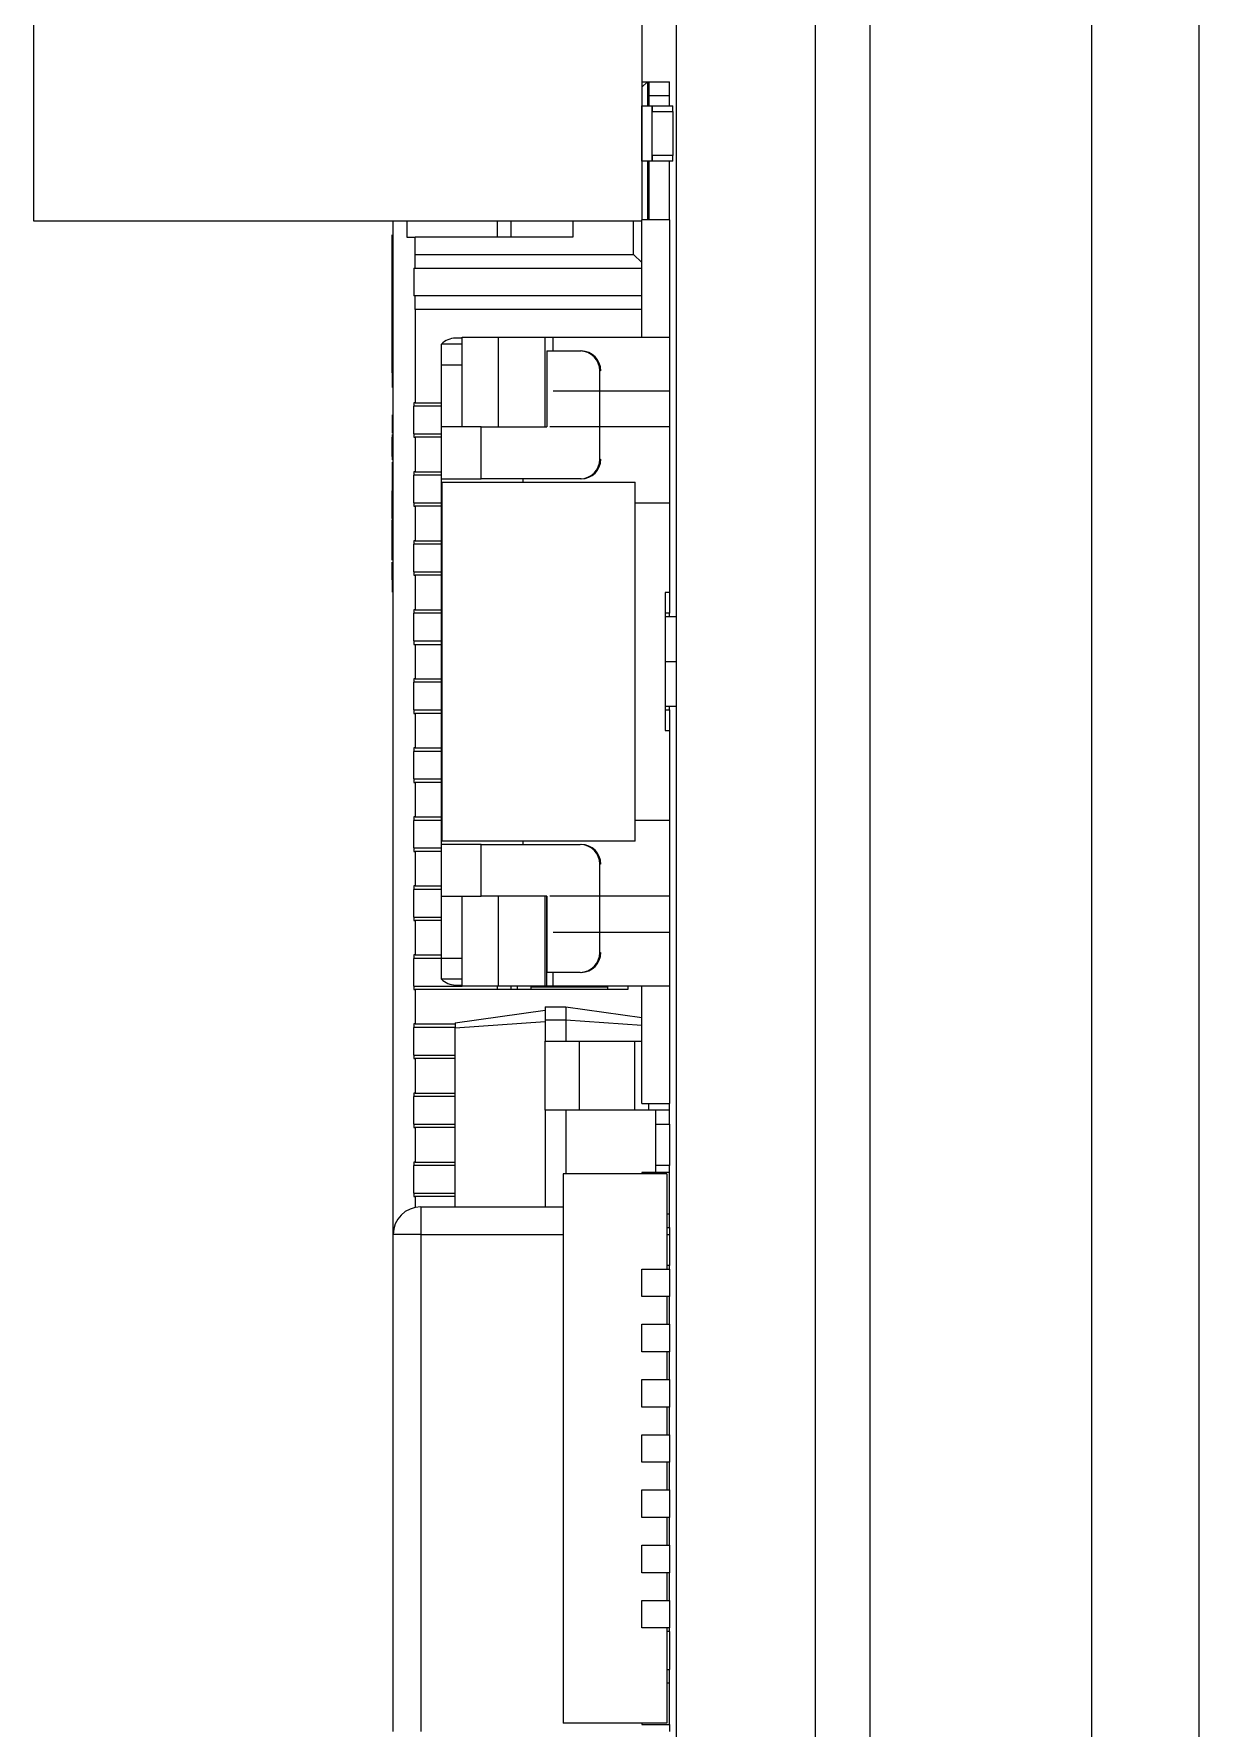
# Model space of a CAD drawing. Header units: millimetres. Extents: x -265 to 612, y -305 to 248.
# Drawn here: x 143.85 to 152.28, y -170.83 to -158.55 of the extents above; entities that cross this region are included whole.
import ezdxf

# ---------------------------------------------------------------- set-up
doc = ezdxf.new("R2010")
doc.units = ezdxf.units.MM
doc.header["$MEASUREMENT"] = 0
doc.layers.add('图层0000', color=7, linetype='Continuous', lineweight=25)

msp = doc.modelspace()

# ---------------------------------------------------------------- linework, layer by layer
at = {"layer": '图层0000', "color": 7, "linetype": 'Continuous', "lineweight": 25}
for p, q in [((151.5, -87.6), (151.5, -301.25)), ((152.28, -301.25), (152.28, -87.6)), ((151.5, -97.6), (151.5, -211.25)), ((149.9, -210.4), (149.9, -129.803)), ((149.5, -133.803), (149.5, -206.4)), ((148.496, -178.1), (148.496, -148.1)), ((149.5, -148.1), (149.5, -178.1)), ((143.846, -159.91), (143.846, -152.29)), ((148.246, -155.3), (148.246, -159.9)), ((148.246, -158.9), (148.286, -158.9)), ((148.286, -158.9), (148.246, -158.94)), ((148.286, -158.9), (148.296, -158.9)), ((148.286, -158.9), (148.286, -159.075)), ((148.296, -159), (148.296, -158.9)), ((148.296, -158.9), (148.446, -158.9)), ((148.296, -158.9), (148.296, -159.075)), ((148.446, -159), (148.446, -158.9)), ((148.296, -159.075), (148.296, -159)), ((148.296, -159), (148.446, -159)), ((148.446, -159.075), (148.446, -159)), ((148.246, -159.075), (148.321, -159.075)), ((148.246, -159.475), (148.246, -159.075)), ((148.321, -159.075), (148.471, -159.075)), ((148.321, -159.475), (148.321, -159.075)), ((148.321, -159.075), (148.321, -159.115)), ((148.321, -159.115), (148.471, -159.115)), ((148.321, -159.435), (148.321, -159.115)), ((148.471, -159.115), (148.471, -159.075)), ((148.471, -159.115), (148.471, -159.435)), ((148.321, -159.475), (148.246, -159.475)), ((148.286, -159.475), (148.286, -159.9)), ((148.296, -159.9), (148.296, -159.475)), ((148.296, -159.475), (148.296, -159.9)), ((148.471, -159.435), (148.321, -159.435)), ((148.321, -159.435), (148.321, -159.475)), ((148.471, -159.475), (148.321, -159.475)), ((148.446, -159.9), (148.446, -159.475)), ((148.471, -159.475), (148.471, -159.435)), ((148.246, -159.91), (143.846, -159.91)), ((146.446, -167.25), (146.446, -159.91)), ((146.546, -159.91), (146.546, -160.025)), ((147.2, -159.91), (147.2, -160.025)), ((147.3, -160.025), (147.3, -159.91)), ((147.746, -159.91), (147.746, -160.025)), ((148.186, -160.15), (148.186, -159.91)), ((148.246, -160.75), (148.246, -159.9)), ((148.446, -159.9), (148.246, -159.9)), ((148.446, -159.9), (148.446, -160.75)), ((146.44, -160.091), (146.44, -160.008)), ((146.546, -160.025), (146.606, -160.025)), ((146.606, -160.15), (146.606, -160.025)), ((147.746, -160.025), (146.606, -160.025)), ((146.44, -160.291), (146.44, -160.091)), ((146.44, -160.221), (146.44, -160.118)), ((146.606, -160.25), (146.606, -160.15)), ((146.606, -160.15), (148.186, -160.15)), ((148.246, -160.21), (148.186, -160.15)), ((146.44, -160.384), (146.44, -160.221)), ((146.596, -160.25), (148.246, -160.25)), ((146.596, -160.25), (146.596, -160.45)), ((146.44, -160.331), (146.44, -160.291)), ((146.44, -160.408), (146.44, -160.331)), ((146.44, -160.514), (146.44, -160.384)), ((146.44, -160.617), (146.44, -160.408)), ((146.44, -160.748), (146.44, -160.514)), ((148.246, -160.45), (146.596, -160.45)), ((146.606, -160.55), (146.606, -160.45)), ((146.44, -160.852), (146.44, -160.617)), ((148.246, -160.55), (146.606, -160.55)), ((146.606, -160.55), (146.606, -161.225)), ((146.44, -160.793), (146.44, -160.739)), ((146.44, -160.801), (146.44, -160.748)), ((146.946, -160.758), (146.898, -160.758)), ((146.946, -160.75), (147.206, -160.75)), ((146.946, -161.4), (146.946, -160.75)), ((147.206, -160.75), (147.546, -160.75)), ((147.206, -160.75), (147.206, -161.4)), ((147.546, -160.75), (147.555, -160.75)), ((147.546, -161.4), (147.546, -160.75)), ((147.555, -160.75), (147.605, -160.75)), ((147.605, -160.75), (148.446, -160.75)), ((147.605, -160.85), (147.605, -160.75)), ((148.446, -160.75), (148.446, -161.141)), ((146.44, -160.803), (146.44, -160.793)), ((146.44, -160.882), (146.44, -160.803)), ((146.44, -160.945), (146.44, -160.852)), ((146.44, -161.007), (146.44, -160.882)), ((146.796, -160.95), (146.796, -160.8)), ((146.946, -160.8), (146.796, -160.8)), ((147.559, -160.85), (147.569, -160.85)), ((147.559, -160.85), (147.559, -161.4)), ((147.569, -160.85), (147.799, -160.85)), ((147.799, -160.85), (147.806, -160.85)), ((146.44, -160.945), (146.44, -161.115)), ((146.796, -161.4), (146.796, -160.95)), ((146.796, -160.95), (146.946, -160.95)), ((147.942, -161.633), (147.942, -160.993)), ((147.948, -160.993), (147.942, -160.993)), ((146.596, -161.225), (146.596, -161.25)), ((146.606, -161.225), (146.596, -161.225)), ((146.596, -161.45), (146.596, -161.25)), ((146.796, -161.25), (146.596, -161.25)), ((146.606, -161.225), (146.796, -161.225)), ((148.446, -161.141), (147.605, -161.141)), ((148.446, -161.141), (148.446, -161.4)), ((146.44, -161.313), (146.44, -161.315)), ((146.44, -161.315), (146.44, -161.441)), ((146.44, -161.316), (146.44, -161.318)), ((146.44, -161.318), (146.44, -161.349)), ((146.44, -161.345), (146.44, -161.445)), ((146.44, -161.346), (146.44, -161.433)), ((146.44, -161.348), (146.44, -161.445)), ((146.44, -161.455), (146.44, -161.491)), ((146.44, -161.532), (146.44, -161.474)), ((146.44, -161.488), (146.44, -161.512)), ((146.44, -161.491), (146.44, -161.581)), ((146.44, -161.492), (146.44, -161.552)), ((146.44, -161.492), (146.44, -161.492)), ((146.596, -161.45), (146.796, -161.45)), ((146.596, -161.45), (146.596, -161.475)), ((146.596, -161.475), (146.606, -161.475)), ((146.796, -161.475), (146.606, -161.475)), ((146.606, -161.475), (146.606, -161.725)), ((146.796, -161.775), (146.796, -161.4)), ((146.946, -161.4), (146.796, -161.4)), ((147.067, -161.4), (146.946, -161.4)), ((147.082, -161.4), (147.067, -161.4)), ((147.082, -161.4), (147.559, -161.4)), ((147.083, -161.775), (147.082, -161.4)), ((148.446, -161.4), (147.581, -161.4)), ((148.446, -161.4), (148.446, -161.95)), ((146.44, -161.512), (146.44, -161.574)), ((146.44, -161.584), (146.44, -161.532)), ((146.44, -161.614), (146.44, -161.552)), ((146.44, -161.574), (146.44, -161.638)), ((146.44, -161.581), (146.44, -161.639)), ((146.44, -161.583), (146.44, -161.583)), ((146.44, -161.655), (146.44, -161.706)), ((146.44, -161.655), (146.44, -161.655)), ((146.44, -161.656), (146.44, -161.676)), ((146.44, -161.676), (146.44, -161.724)), ((146.44, -161.686), (146.44, -161.688)), ((146.44, -161.688), (146.44, -161.814)), ((146.44, -161.688), (146.44, -161.694)), ((146.44, -161.694), (146.44, -161.724)), ((146.44, -161.706), (146.44, -161.742)), ((146.44, -161.718), (146.44, -161.818)), ((146.44, -161.719), (146.44, -161.806)), ((146.44, -161.724), (146.44, -161.763)), ((146.44, -161.724), (146.44, -161.766)), ((146.596, -161.725), (146.596, -161.75)), ((146.606, -161.725), (146.596, -161.725)), ((146.596, -161.95), (146.596, -161.75)), ((146.796, -161.75), (146.596, -161.75)), ((146.606, -161.725), (146.796, -161.725)), ((147.942, -161.633), (147.948, -161.633)), ((146.44, -161.763), (146.44, -161.773)), ((146.44, -161.79), (146.44, -161.824)), ((146.44, -161.794), (146.44, -161.795)), ((146.44, -161.795), (146.44, -161.812)), ((146.44, -161.812), (146.44, -161.843)), ((146.44, -161.824), (146.44, -161.869)), ((146.44, -161.843), (146.44, -161.857)), ((146.44, -161.865), (146.44, -161.863)), ((146.44, -161.935), (146.44, -161.865)), ((146.44, -161.869), (146.44, -161.872)), ((146.44, -161.873), (146.44, -161.877)), ((146.796, -161.825), (146.796, -161.775)), ((146.796, -161.775), (147.083, -161.775)), ((146.796, -164.375), (146.796, -161.825)), ((146.798, -161.825), (146.796, -161.825)), ((146.798, -161.8), (148.198, -161.8)), ((146.798, -161.8), (146.798, -164.4)), ((147.569, -161.775), (147.083, -161.775)), ((147.386, -161.8), (147.386, -161.775)), ((147.799, -161.775), (147.569, -161.775)), ((147.806, -161.775), (147.799, -161.775)), ((148.198, -164.4), (148.198, -161.8)), ((146.44, -161.877), (146.44, -161.926)), ((146.44, -161.926), (146.44, -161.957)), ((146.44, -162.027), (146.44, -161.935)), ((146.44, -161.989), (146.44, -161.991)), ((146.44, -161.991), (146.44, -162.116)), ((146.596, -161.95), (146.798, -161.95)), ((146.596, -161.95), (146.596, -161.975)), ((146.596, -161.975), (146.606, -161.975)), ((146.798, -161.975), (146.606, -161.975)), ((146.606, -161.975), (146.606, -162.225)), ((148.198, -161.95), (148.446, -161.95)), ((148.446, -161.95), (148.446, -162.6)), ((146.44, -162.021), (146.44, -162.12)), ((146.44, -162.021), (146.44, -162.109)), ((146.44, -162.063), (146.44, -162.027)), ((146.44, -162.17), (146.44, -162.076)), ((146.44, -162.168), (146.44, -162.166)), ((146.44, -162.238), (146.44, -162.168)), ((146.44, -162.204), (146.44, -162.17)), ((146.44, -162.204), (146.44, -162.295)), ((146.44, -162.33), (146.44, -162.238)), ((146.596, -162.225), (146.596, -162.25)), ((146.606, -162.225), (146.596, -162.225)), ((146.606, -162.225), (146.798, -162.225)), ((146.44, -162.366), (146.44, -162.33)), ((146.596, -162.45), (146.596, -162.25)), ((146.798, -162.25), (146.596, -162.25)), ((146.796, -162.35), (146.798, -162.35)), ((146.44, -162.473), (146.44, -162.379)), ((146.44, -162.507), (146.44, -162.473)), ((146.596, -162.45), (146.798, -162.45)), ((146.596, -162.45), (146.596, -162.475)), ((146.596, -162.475), (146.606, -162.475)), ((146.798, -162.475), (146.606, -162.475)), ((146.606, -162.475), (146.606, -162.725)), ((146.44, -162.507), (146.44, -162.598)), ((146.798, -162.6), (146.796, -162.6)), ((148.416, -162.6), (148.416, -163.6)), ((148.446, -162.6), (148.416, -162.6)), ((148.446, -162.6), (148.446, -162.75)), ((146.596, -162.725), (146.596, -162.75)), ((146.606, -162.725), (146.596, -162.725)), ((146.606, -162.725), (146.798, -162.725)), ((146.596, -162.95), (146.596, -162.75)), ((146.798, -162.75), (146.596, -162.75)), ((148.446, -162.75), (148.416, -162.75)), ((148.496, -162.775), (148.416, -162.775)), ((148.446, -162.775), (148.446, -162.75)), ((146.596, -162.95), (146.798, -162.95)), ((146.596, -162.95), (146.596, -162.975)), ((146.596, -162.975), (146.606, -162.975)), ((146.606, -162.975), (146.798, -162.975)), ((146.606, -162.975), (146.606, -163.225)), ((148.416, -163.1), (148.496, -163.1)), ((146.596, -163.225), (146.596, -163.25)), ((146.606, -163.225), (146.596, -163.225)), ((146.596, -163.45), (146.596, -163.25)), ((146.798, -163.25), (146.596, -163.25)), ((146.606, -163.225), (146.798, -163.225)), ((146.596, -163.45), (146.798, -163.45)), ((146.596, -163.45), (146.596, -163.475)), ((148.496, -163.425), (148.416, -163.425)), ((148.416, -163.45), (148.446, -163.45)), ((148.446, -163.45), (148.446, -163.425)), ((148.446, -163.45), (148.446, -163.6)), ((146.596, -163.475), (146.606, -163.475)), ((146.798, -163.475), (146.606, -163.475)), ((146.606, -163.475), (146.606, -163.725)), ((146.796, -163.6), (146.798, -163.6)), ((148.416, -163.6), (148.446, -163.6)), ((148.446, -163.6), (148.446, -164.25)), ((146.596, -163.725), (146.596, -163.75)), ((146.606, -163.725), (146.596, -163.725)), ((146.596, -163.95), (146.596, -163.75)), ((146.798, -163.75), (146.596, -163.75)), ((146.606, -163.725), (146.798, -163.725)), ((146.596, -163.95), (146.798, -163.95)), ((146.596, -163.95), (146.596, -163.975)), ((146.798, -163.85), (146.796, -163.85)), ((146.596, -163.975), (146.606, -163.975)), ((146.798, -163.975), (146.606, -163.975)), ((146.606, -163.975), (146.606, -164.225)), ((146.596, -164.225), (146.596, -164.25)), ((146.606, -164.225), (146.596, -164.225)), ((146.596, -164.45), (146.596, -164.25)), ((146.798, -164.25), (146.596, -164.25)), ((146.606, -164.225), (146.798, -164.225)), ((148.446, -164.25), (148.198, -164.25)), ((148.446, -164.25), (148.446, -164.8)), ((146.596, -164.45), (146.796, -164.45)), ((146.596, -164.45), (146.596, -164.475)), ((146.796, -164.425), (146.796, -164.375)), ((146.796, -164.375), (146.798, -164.375)), ((146.796, -164.8), (146.796, -164.425)), ((147.083, -164.425), (146.796, -164.425)), ((148.198, -164.4), (146.798, -164.4)), ((147.083, -164.425), (147.569, -164.425)), ((147.083, -164.8), (147.083, -164.425)), ((147.386, -164.425), (147.386, -164.4)), ((147.569, -164.425), (147.799, -164.425)), ((146.596, -164.475), (146.606, -164.475)), ((146.796, -164.475), (146.606, -164.475)), ((146.606, -164.475), (146.606, -164.725)), ((147.942, -165.208), (147.942, -164.568)), ((147.948, -164.568), (147.942, -164.568)), ((146.596, -164.725), (146.596, -164.75)), ((146.606, -164.725), (146.596, -164.725)), ((146.596, -164.95), (146.596, -164.75)), ((146.796, -164.75), (146.596, -164.75)), ((146.606, -164.725), (146.796, -164.725)), ((146.796, -165.25), (146.796, -164.8)), ((146.796, -164.8), (146.946, -164.8)), ((146.946, -164.8), (147.067, -164.8)), ((146.946, -165.45), (146.946, -164.8)), ((147.067, -164.8), (147.083, -164.8)), ((147.559, -164.8), (147.083, -164.8)), ((147.206, -164.8), (147.206, -165.45)), ((147.546, -165.45), (147.546, -164.8)), ((147.555, -164.8), (147.555, -165.45)), ((147.559, -164.8), (147.559, -165.35)), ((148.446, -164.8), (147.581, -164.8)), ((148.446, -164.8), (148.446, -165.06)), ((146.596, -164.95), (146.796, -164.95)), ((146.596, -164.95), (146.596, -164.975)), ((146.596, -164.975), (146.606, -164.975)), ((146.796, -164.975), (146.606, -164.975)), ((146.606, -164.975), (146.606, -165.225)), ((147.605, -165.06), (148.446, -165.06)), ((148.446, -165.06), (148.446, -165.45)), ((146.596, -165.225), (146.596, -165.25)), ((146.606, -165.225), (146.596, -165.225)), ((146.596, -165.45), (146.596, -165.25)), ((146.796, -165.25), (146.596, -165.25)), ((146.606, -165.225), (146.796, -165.225)), ((146.796, -165.4), (146.796, -165.25)), ((146.946, -165.25), (146.796, -165.25)), ((147.942, -165.208), (147.948, -165.208)), ((146.946, -165.4), (146.796, -165.4)), ((147.559, -165.35), (147.569, -165.35)), ((147.569, -165.35), (147.799, -165.35)), ((147.605, -165.45), (147.605, -165.35)), ((146.596, -165.45), (146.946, -165.45)), ((146.596, -165.45), (146.596, -165.475)), ((146.596, -165.475), (146.606, -165.475)), ((148.146, -165.475), (146.606, -165.475)), ((146.606, -165.475), (146.606, -165.725)), ((146.898, -165.443), (146.946, -165.443)), ((147.206, -165.45), (146.946, -165.45)), ((147.2, -165.45), (147.2, -165.475)), ((147.546, -165.45), (147.206, -165.45)), ((147.3, -165.475), (147.3, -165.45)), ((147.346, -165.475), (147.346, -165.45)), ((147.446, -165.475), (147.446, -165.45)), ((147.446, -165.455), (148, -165.455)), ((147.5, -165.45), (147.5, -165.455)), ((147.546, -165.45), (147.555, -165.45)), ((147.555, -165.45), (147.546, -165.45)), ((147.605, -165.45), (147.555, -165.45)), ((147.596, -165.45), (147.605, -165.45)), ((148.446, -165.45), (147.605, -165.45)), ((148, -165.475), (148, -165.45)), ((148.146, -165.45), (148.146, -165.475)), ((148.246, -166.3), (148.246, -165.45)), ((148.446, -165.45), (148.446, -166.3)), ((146.896, -165.717), (147.546, -165.625)), ((147.546, -165.6), (147.696, -165.6)), ((147.546, -165.6), (147.546, -165.695)), ((147.696, -165.6), (148.246, -165.678)), ((147.696, -165.6), (147.696, -165.695)), ((146.596, -165.725), (146.596, -165.75)), ((146.606, -165.725), (146.596, -165.725)), ((146.596, -165.95), (146.596, -165.75)), ((146.896, -165.75), (146.596, -165.75)), ((146.606, -165.725), (146.896, -165.725)), ((146.896, -165.754), (147.546, -165.708)), ((146.896, -165.717), (146.896, -165.754)), ((146.896, -167.05), (146.896, -165.754)), ((147.546, -165.695), (147.696, -165.695)), ((147.546, -165.695), (147.546, -165.85)), ((147.696, -165.695), (148.246, -165.734)), ((147.696, -165.695), (147.696, -165.85)), ((147.546, -165.85), (147.796, -165.85)), ((147.546, -166.35), (147.546, -165.85)), ((147.796, -165.85), (148.196, -165.85)), ((147.796, -166.35), (147.796, -165.85)), ((148.196, -165.85), (148.246, -165.85)), ((148.196, -166.35), (148.196, -165.85)), ((146.596, -165.95), (146.896, -165.95)), ((146.596, -165.95), (146.596, -165.975)), ((146.596, -165.975), (146.606, -165.975)), ((146.896, -165.975), (146.606, -165.975)), ((146.606, -165.975), (146.606, -166.225)), ((146.596, -166.225), (146.596, -166.25)), ((146.606, -166.225), (146.596, -166.225)), ((146.596, -166.45), (146.596, -166.25)), ((146.896, -166.25), (146.596, -166.25)), ((146.606, -166.225), (146.896, -166.225)), ((147.546, -166.35), (147.546, -167.05)), ((147.796, -166.35), (147.546, -166.35)), ((147.696, -166.35), (147.696, -166.81)), ((148.196, -166.35), (147.796, -166.35)), ((148.296, -166.35), (148.196, -166.35)), ((148.246, -166.3), (148.446, -166.3)), ((148.296, -166.35), (148.296, -166.3)), ((148.446, -166.35), (148.296, -166.35)), ((148.346, -166.35), (148.346, -166.8)), ((148.446, -166.35), (148.446, -166.3)), ((148.446, -166.45), (148.446, -166.35)), ((146.596, -166.45), (146.896, -166.45)), ((146.596, -166.45), (146.596, -166.475)), ((146.596, -166.475), (146.606, -166.475)), ((146.896, -166.475), (146.606, -166.475)), ((146.606, -166.475), (146.606, -166.725)), ((148.346, -166.45), (148.446, -166.45)), ((148.446, -166.45), (148.446, -166.75)), ((146.596, -166.725), (146.596, -166.75)), ((146.606, -166.725), (146.596, -166.725)), ((146.596, -166.95), (146.596, -166.75)), ((146.896, -166.75), (146.596, -166.75)), ((146.606, -166.725), (146.896, -166.725)), ((148.446, -166.75), (148.346, -166.75)), ((148.446, -166.8), (148.446, -166.75)), ((148.426, -166.81), (147.676, -166.81)), ((147.676, -166.81), (147.676, -170.79)), ((148.446, -166.8), (148.246, -166.8)), ((148.246, -166.8), (148.246, -166.81)), ((148.426, -166.81), (148.426, -167.5)), ((148.446, -167.1), (148.446, -166.8)), ((146.596, -166.95), (146.896, -166.95)), ((146.596, -166.95), (146.596, -166.975)), ((146.596, -166.975), (146.606, -166.975)), ((146.896, -166.975), (146.606, -166.975)), ((146.606, -166.975), (146.606, -167.054)), ((146.646, -167.05), (147.676, -167.05)), ((146.646, -167.05), (146.646, -167.25)), ((148.426, -167.1), (148.446, -167.1)), ((148.446, -167.2), (148.446, -167.1)), ((146.446, -170.85), (146.446, -167.25)), ((146.646, -167.25), (146.446, -167.25)), ((146.646, -167.25), (147.676, -167.25)), ((146.646, -167.25), (146.646, -170.85)), ((148.426, -167.2), (148.446, -167.2)), ((148.426, -167.25), (148.446, -167.25)), ((148.446, -167.2), (148.446, -167.25)), ((148.446, -167.25), (148.446, -167.475)), ((148.246, -167.5), (148.446, -167.5)), ((148.246, -167.7), (148.246, -167.5)), ((148.446, -167.475), (148.426, -167.475)), ((148.446, -167.5), (148.446, -167.475)), ((148.446, -167.5), (148.446, -167.7)), ((148.446, -167.7), (148.246, -167.7)), ((148.426, -167.7), (148.426, -167.9)), ((148.446, -167.9), (148.446, -167.7)), ((148.246, -167.9), (148.446, -167.9)), ((148.246, -168.1), (148.246, -167.9)), ((148.446, -167.9), (148.446, -168.1)), ((148.446, -168.1), (148.246, -168.1)), ((148.426, -168.1), (148.426, -168.3)), ((148.446, -168.3), (148.446, -168.1)), ((148.246, -168.3), (148.446, -168.3)), ((148.246, -168.5), (148.246, -168.3)), ((148.446, -168.3), (148.446, -168.5)), ((148.446, -168.5), (148.246, -168.5)), ((148.426, -168.5), (148.426, -168.7)), ((148.446, -168.7), (148.446, -168.5)), ((148.246, -168.7), (148.446, -168.7)), ((148.246, -168.9), (148.246, -168.7)), ((148.446, -168.7), (148.446, -168.9)), ((148.446, -168.9), (148.246, -168.9)), ((148.426, -168.9), (148.426, -169.1)), ((148.446, -169.1), (148.446, -168.9)), ((148.246, -169.1), (148.446, -169.1)), ((148.246, -169.3), (148.246, -169.1)), ((148.446, -169.1), (148.446, -169.3)), ((148.446, -169.3), (148.246, -169.3)), ((148.426, -169.3), (148.426, -169.5)), ((148.446, -169.5), (148.446, -169.3)), ((148.246, -169.5), (148.446, -169.5)), ((148.246, -169.7), (148.246, -169.5)), ((148.446, -169.5), (148.446, -169.7)), ((148.446, -169.7), (148.246, -169.7)), ((148.426, -169.7), (148.426, -169.9)), ((148.446, -169.9), (148.446, -169.7)), ((148.246, -169.9), (148.446, -169.9)), ((148.246, -170.1), (148.246, -169.9)), ((148.446, -169.9), (148.446, -170.1)), ((148.446, -170.1), (148.246, -170.1)), ((148.426, -170.1), (148.426, -170.79)), ((148.446, -170.125), (148.426, -170.125)), ((148.446, -170.125), (148.446, -170.1)), ((148.446, -170.125), (148.446, -170.4)), ((148.426, -170.4), (148.446, -170.4)), ((148.446, -170.5), (148.446, -170.4)), ((148.446, -170.5), (148.426, -170.5)), ((148.446, -170.8), (148.446, -170.5)), ((148.426, -170.79), (147.676, -170.79)), ((148.246, -170.79), (148.246, -170.8)), ((148.246, -170.79), (148.246, -170.8)), ((148.246, -170.79), (148.246, -170.8)), ((148.246, -170.79), (148.246, -170.8)), ((148.246, -170.79), (148.246, -170.8)), ((148.246, -170.8), (148.446, -170.8)), ((148.246, -170.8), (148.446, -170.8)), ((148.246, -170.8), (148.446, -170.8)), ((148.246, -170.8), (148.446, -170.8)), ((148.246, -170.8), (148.446, -170.8)), ((148.446, -170.8), (148.446, -170.85))]:
    msp.add_line(p, q, dxfattribs=at)
for centre, radius, start, end in [((146.898, -160.9), 0.143, 90, 136.011), ((147.799, -160.993), 0.143, 359.9705, 89.9704), ((147.806, -160.993), 0.143, 359.9705, 89.9704), ((147.799, -161.633), 0.143, 270.0296, 0.0295), ((147.806, -161.633), 0.143, 270.0296, 0.0295), ((147.799, -164.568), 0.143, 359.9705, 89.9704), ((147.806, -164.568), 0.143, 359.9705, 89.9704), ((147.799, -165.208), 0.143, 270.0296, 0.0295), ((147.806, -165.208), 0.143, 270.0296, 0.0295), ((146.898, -165.3), 0.143, 223.989, 270), ((146.646, -167.25), 0.2, 90, 180)]:
    msp.add_arc(centre, radius, start, end, dxfattribs=at)

doc.saveas('drawing.dxf')
